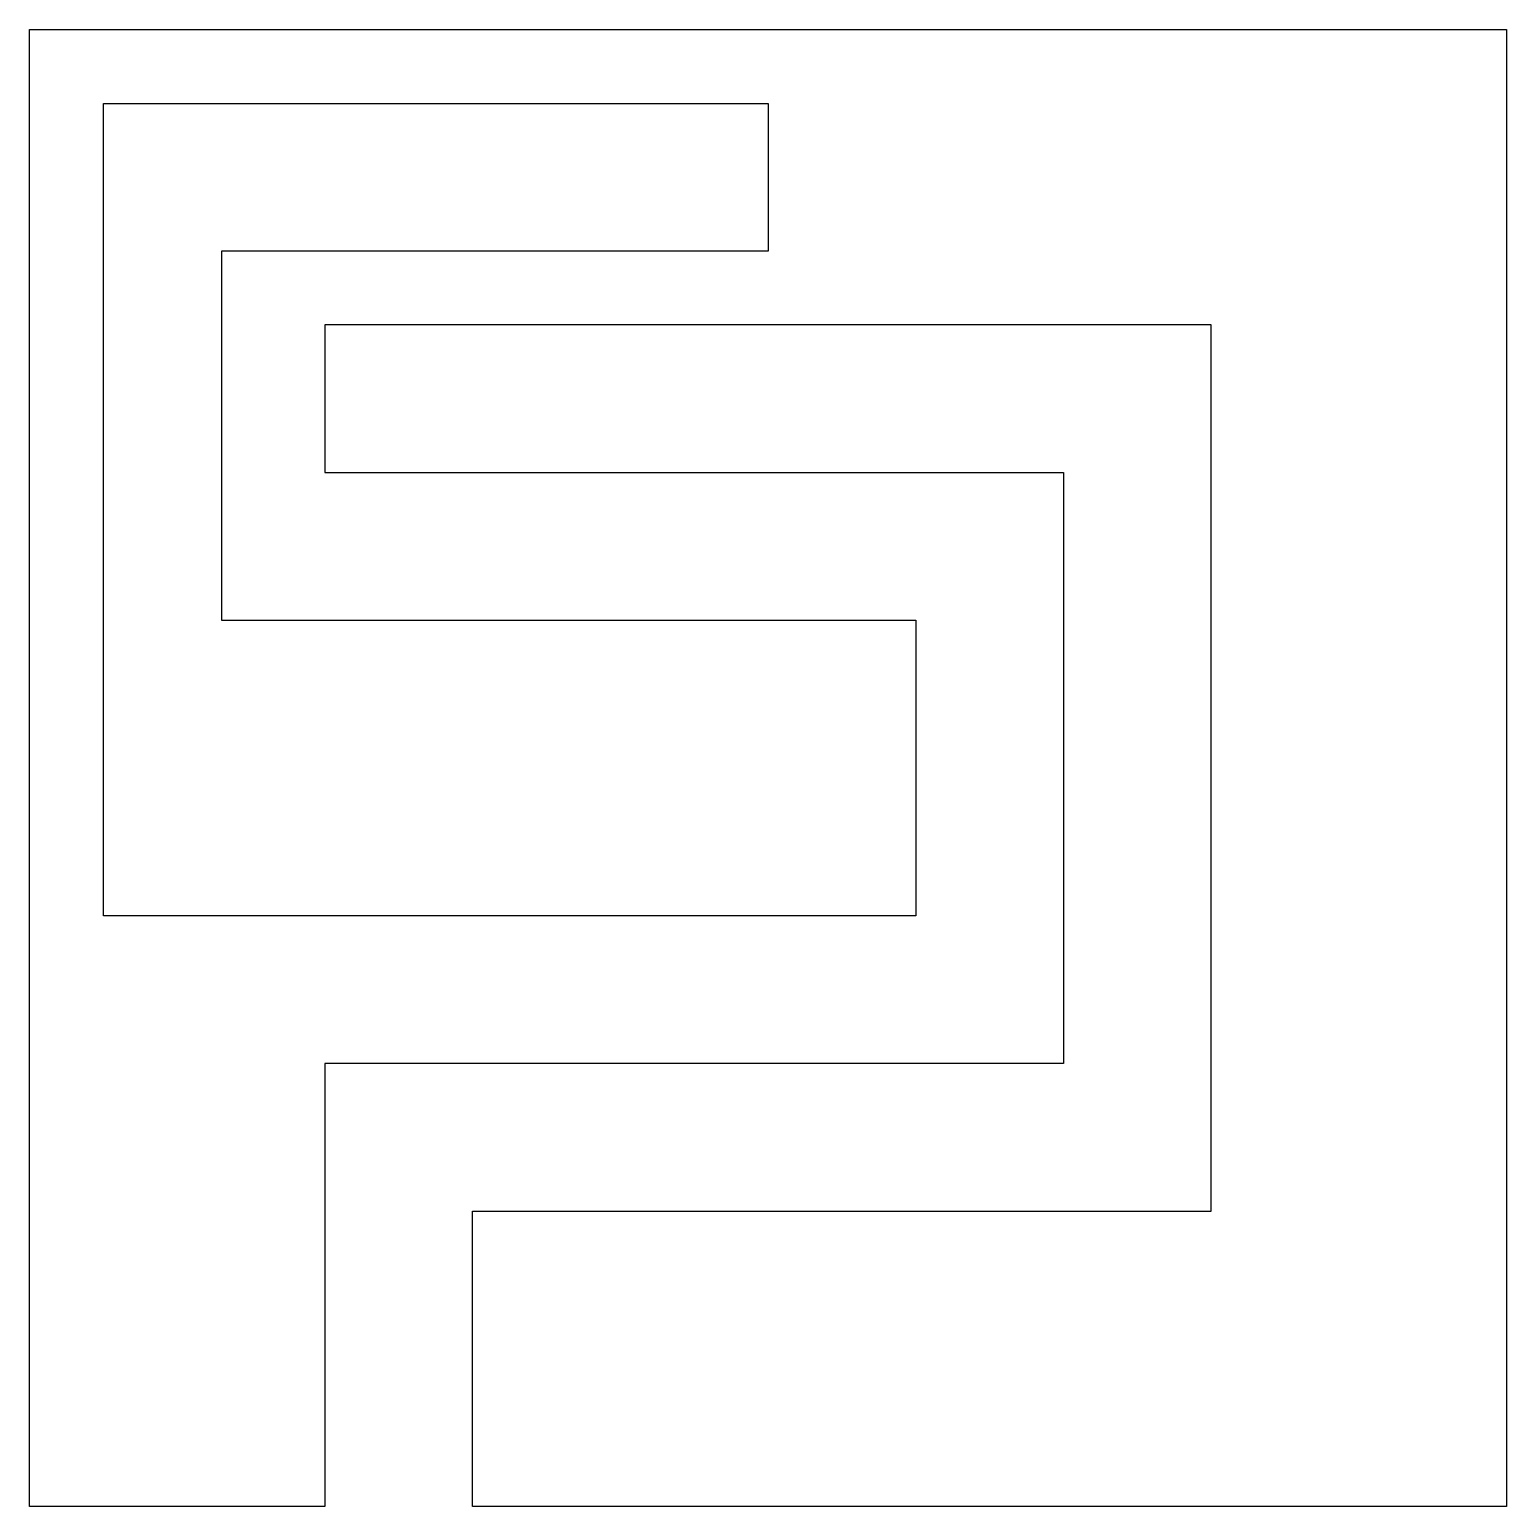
# Model space of a CAD drawing. Header units: millimetres. Extents: x 0 to 100, y 0 to 100.
import ezdxf

# ---------------------------------------------------------------- set-up
doc = ezdxf.new("R2010")
doc.units = ezdxf.units.MM
doc.layers.get('0').update_dxf_attribs({"linetype": 'CONTINUOUS', "lineweight": 25, "true_color": 0x000000})

msp = doc.modelspace()

# ---------------------------------------------------------------- linework, layer by layer
for p, q in [((0, 0), (0, 100)), ((0, 100), (100, 100)), ((100, 100), (100, 0)), ((5, 40), (5, 95)), ((5, 95), (50, 95)), ((50, 95), (50, 85)), ((50, 85), (13, 85)), ((13, 85), (13, 60)), ((80, 80), (20, 80)), ((20, 80), (20, 70)), ((80, 20), (80, 80)), ((20, 70), (70, 70)), ((70, 70), (70, 30)), ((13, 60), (60, 60)), ((60, 60), (60, 40)), ((60, 40), (5, 40)), ((70, 30), (20, 30)), ((20, 30), (20, 0)), ((30, 0), (30, 20)), ((30, 20), (80, 20)), ((20, 0), (0, 0)), ((100, 0), (30, 0))]:
    msp.add_line(p, q)

doc.saveas('drawing.dxf')
